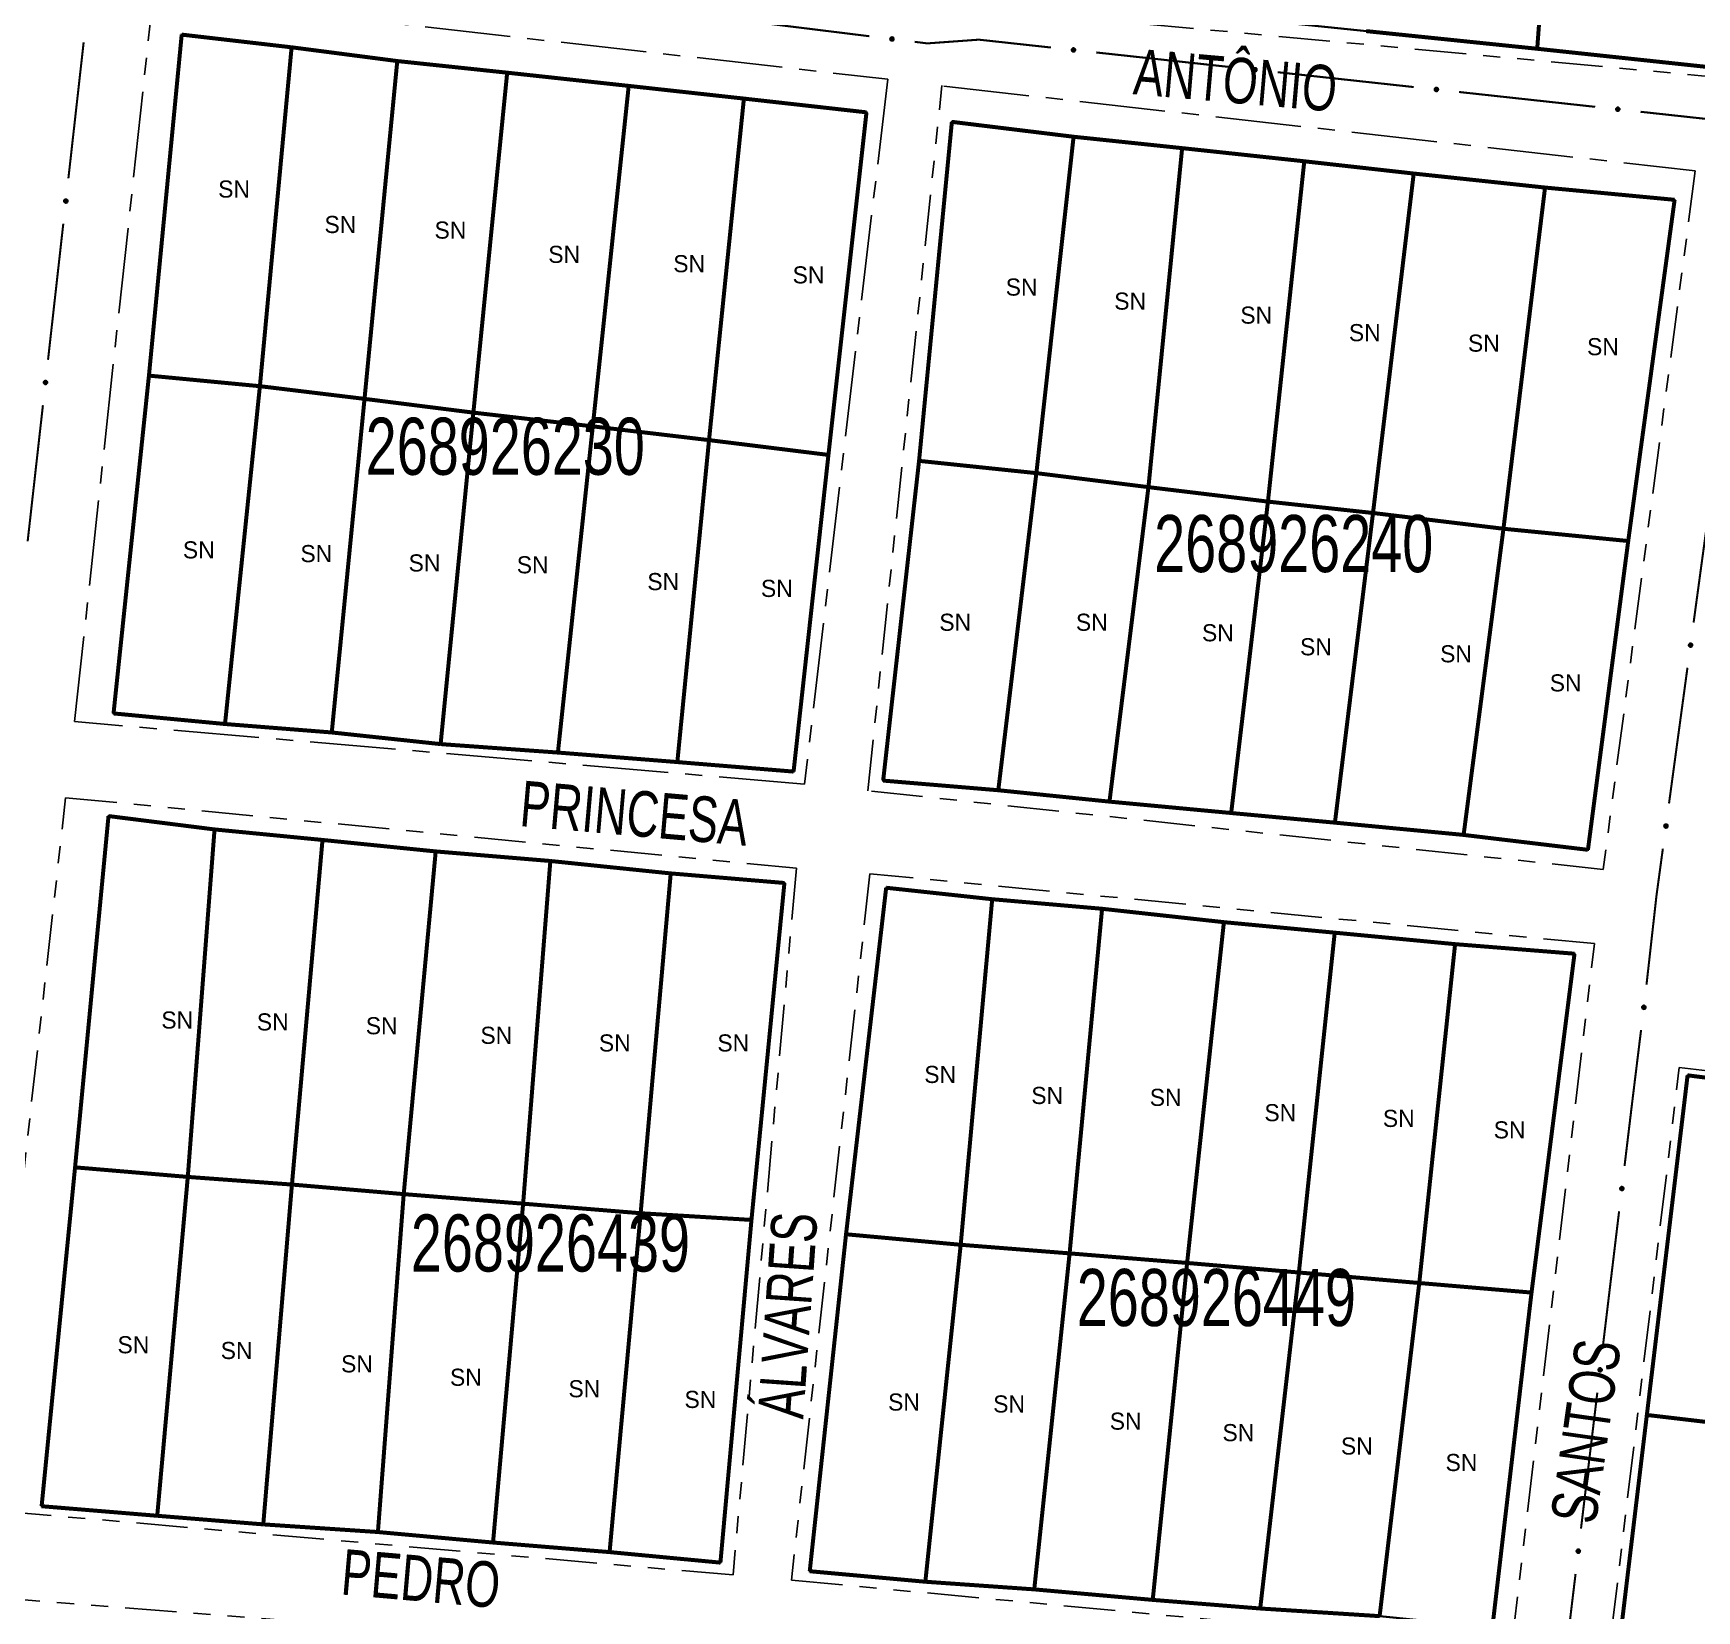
# Model space of a CAD drawing. Extents: x 211453 to 215163, y 4877397 to 4881305.
# Drawn here: x 213519.8 to 213665.6, y 4878430.5 to 4878568.7 of the extents above; entities that cross this region are included whole.
import ezdxf
from ezdxf.enums import TextEntityAlignment as Align

# ---------------------------------------------------------------- set-up
doc = ezdxf.new("R2010")
doc.units = 0
doc.header["$LTSCALE"] = 1.5
doc.header["$MEASUREMENT"] = 0
doc.linetypes.add('TRACO_13', pattern=[8, 5, -1, 1, -1])
doc.linetypes.add('TRACO_25', pattern=[8, 3, -1, 1, -1, 1, -1])
for name, color, linetype in [('CD_MALHA_LOTES', 7, 'CONTINUOUS'), ('CD_TXT_QUADRA', 255, 'CONTINUOUS'), ('RU-QUADRA', 210, 'CONTINUOUS'), ('SV-EIXO-RUA-N-PAV', 6, 'CONTINUOUS'), ('SV-RUA-NAO-PAV', 7, 'CONTINUOUS'), ('SV-TXT-RUA-N-PAV', 7, 'CONTINUOUS'), ('Th_NmrPort', 1, 'CONTINUOUS')]:
    doc.layers.add(name, color=color, linetype=linetype)
doc.styles.add('ARIAL', font='ARIAL.SHX')

msp = doc.modelspace()

# ---------------------------------------------------------------- linework, layer by layer
at = {"layer": 'CD_MALHA_LOTES', "linetype": 'Continuous', "const_width": 0.35, "flags": 128}
for points in [[(213654.725245, 4878609.265148), (213651.629282, 4878567.365118)], [(213529.924024, 4878538.726922), (213532.795963, 4878568.604352)], [(213532.795963, 4878568.604352), (213542.430855, 4878567.492634)], [(213651.629282, 4878567.365118), (213636.626918, 4878568.912554)], [(213539.651559, 4878537.80049), (213542.430855, 4878567.492634)], [(213542.430855, 4878567.492634), (213551.695175, 4878566.288272)], [(213651.629282, 4878567.365118), (213667.31624, 4878565.688474)], [(213548.823236, 4878536.688772), (213551.695175, 4878566.288272)], [(213551.695175, 4878566.288272), (213561.330067, 4878565.269197)], [(213558.365485, 4878535.48441), (213561.330067, 4878565.269197)], [(213561.330067, 4878565.269197), (213571.984034, 4878564.111157)], [(213568.834166, 4878534.280049), (213571.984034, 4878564.111157)], [(213571.984034, 4878564.111157), (213582.082142, 4878562.999439)], [(213579.024917, 4878533.075687), (213582.082142, 4878562.999439)], [(213582.082142, 4878562.999439), (213592.828753, 4878561.795078)], [(213592.828753, 4878561.795078), (213589.493598, 4878531.778683)], [(213597.437367, 4878531.257162), (213600.315596, 4878560.960486)], [(213600.315596, 4878560.960486), (213610.984232, 4878559.655688)], [(213607.722239, 4878530.182623), (213610.984232, 4878559.655688)], [(213610.984232, 4878559.655688), (213620.501576, 4878558.657902)], [(213617.546594, 4878528.954579), (213620.501576, 4878558.657902)], [(213620.501576, 4878558.657902), (213631.208588, 4878557.506611)], [(213628.023348, 4878527.688158), (213631.208588, 4878557.506611)], [(213631.208588, 4878557.506611), (213640.802685, 4878556.432072)], [(213637.233681, 4878526.690372), (213640.802685, 4878556.432072)], [(213640.802685, 4878556.432072), (213652.315601, 4878555.204028)], [(213648.669844, 4878525.308822), (213652.315601, 4878555.204028)], [(213652.315601, 4878555.204028), (213663.675011, 4878554.129489)], [(213663.675011, 4878554.129489), (213659.607114, 4878524.234283)], [(213526.820477, 4878509.127422), (213529.924024, 4878538.726922)], [(213539.651559, 4878537.80049), (213529.924024, 4878538.726922)], [(213536.594334, 4878508.20099), (213539.651559, 4878537.80049)], [(213548.823236, 4878536.688772), (213539.651559, 4878537.80049)], [(213545.951297, 4878507.459844), (213548.823236, 4878536.688772)], [(213558.365485, 4878535.48441), (213548.823236, 4878536.688772)], [(213555.493546, 4878506.440769), (213558.365485, 4878535.48441)], [(213568.834166, 4878534.280049), (213558.365485, 4878535.48441)], [(213565.77694, 4878505.699624), (213568.834166, 4878534.280049)], [(213579.024917, 4878533.075687), (213568.834166, 4878534.280049)], [(213576.245621, 4878504.865835), (213579.024917, 4878533.075687)], [(213589.493598, 4878531.778683), (213579.024917, 4878533.075687)], [(213589.493598, 4878531.778683), (213586.436372, 4878504.032046)], [(213594.290504, 4878503.2424), (213597.437367, 4878531.257162)], [(213607.722239, 4878530.182623), (213597.437367, 4878531.257162)], [(213604.383493, 4878502.398119), (213607.722239, 4878530.182623)], [(213617.546594, 4878528.954579), (213607.722239, 4878530.182623)], [(213614.131096, 4878501.400333), (213617.546594, 4878528.954579)], [(213628.023348, 4878527.688158), (213617.546594, 4878528.954579)], [(213624.799731, 4878500.402547), (213628.023348, 4878527.688158)], [(213637.233681, 4878526.690372), (213628.023348, 4878527.688158)], [(213633.894935, 4878499.558267), (213637.233681, 4878526.690372)], [(213648.669844, 4878525.308822), (213637.233681, 4878526.690372)], [(213645.177593, 4878498.483728), (213648.669844, 4878525.308822)], [(213659.607114, 4878524.234283), (213648.669844, 4878525.308822)], [(213659.607114, 4878524.234283), (213656.076486, 4878497.178931)], [(213536.594334, 4878508.20099), (213526.820477, 4878509.127422)], [(213545.951297, 4878507.459844), (213536.594334, 4878508.20099)], [(213555.493546, 4878506.440769), (213545.951297, 4878507.459844)], [(213565.77694, 4878505.699624), (213555.493546, 4878506.440769)], [(213576.245621, 4878504.865835), (213565.77694, 4878505.699624)], [(213586.436372, 4878504.032046), (213576.245621, 4878504.865835)], [(213604.383493, 4878502.398119), (213594.290504, 4878503.2424)], [(213614.131096, 4878501.400333), (213604.383493, 4878502.398119)], [(213624.799731, 4878500.402547), (213614.131096, 4878501.400333)], [(213523.447342, 4878469.355742), (213526.378731, 4878500.135331)], [(213526.378731, 4878500.135331), (213535.675424, 4878498.962775)], [(213633.894935, 4878499.558267), (213624.799731, 4878500.402547)], [(213533.330312, 4878468.518202), (213535.675424, 4878498.962775)], [(213535.675424, 4878498.962775), (213545.139624, 4878498.041481)], [(213645.177593, 4878498.483728), (213633.894935, 4878499.558267)], [(213656.076486, 4878497.178931), (213645.177593, 4878498.483728)], [(213542.459496, 4878467.84817), (213545.139624, 4878498.041481)], [(213545.139624, 4878498.041481), (213555.064471, 4878497.036434)], [(213552.258713, 4878467.01063), (213555.064471, 4878497.036434)], [(213555.064471, 4878497.036434), (213565.114949, 4878496.198894)], [(213562.727961, 4878466.17309), (213565.114949, 4878496.198894)], [(213565.114949, 4878496.198894), (213575.667951, 4878495.110092)], [(213573.029701, 4878465.335551), (213575.667951, 4878495.110092)], [(213575.667951, 4878495.110092), (213585.634675, 4878494.272552)], [(213585.634675, 4878494.272552), (213582.745163, 4878464.749273)], [(213591.036807, 4878463.492963), (213594.554475, 4878493.853782)], [(213594.554475, 4878493.853782), (213603.851167, 4878492.848734)], [(213601.087285, 4878462.571669), (213603.851167, 4878492.848734)], [(213603.851167, 4878492.848734), (213613.482875, 4878492.011195)], [(213610.63524, 4878461.817883), (213613.482875, 4878492.011195)], [(213613.482875, 4878492.011195), (213624.161508, 4878490.838639)], [(213620.93698, 4878460.980343), (213624.161508, 4878490.838639)], [(213624.161508, 4878490.838639), (213633.87697, 4878489.917345)], [(213630.736196, 4878460.142804), (213633.87697, 4878489.917345)], [(213633.87697, 4878489.917345), (213644.429972, 4878488.912297)], [(213641.289198, 4878459.22151), (213644.429972, 4878488.912297)], [(213644.429972, 4878488.912297), (213654.89922, 4878488.074757)], [(213654.89922, 4878488.074757), (213651.130291, 4878458.38397)], [(213661.24105, 4878447.661147), (213664.812847, 4878477.420485)], [(213664.812847, 4878477.420485), (213675.854834, 4878476.00389)], [(213520.515953, 4878439.664954), (213523.447342, 4878469.355742)], [(213533.330312, 4878468.518202), (213523.447342, 4878469.355742)], [(213530.650185, 4878438.827415), (213533.330312, 4878468.518202)], [(213542.459496, 4878467.84817), (213533.330312, 4878468.518202)], [(213539.946877, 4878438.073629), (213542.459496, 4878467.84817)], [(213552.258713, 4878467.01063), (213542.459496, 4878467.84817)], [(213549.997355, 4878437.403597), (213552.258713, 4878467.01063)], [(213562.727961, 4878466.17309), (213552.258713, 4878467.01063)], [(213560.08971, 4878436.482303), (213562.727961, 4878466.17309)], [(213573.029701, 4878465.335551), (213562.727961, 4878466.17309)], [(213570.307696, 4878435.644763), (213573.029701, 4878465.335551)], [(213582.745163, 4878464.749273), (213573.029701, 4878465.335551)], [(213582.745163, 4878464.749273), (213580.023158, 4878434.723469)], [(213587.854156, 4878433.969684), (213591.036807, 4878463.492963)], [(213601.087285, 4878462.571669), (213591.036807, 4878463.492963)], [(213597.988388, 4878433.04839), (213601.087285, 4878462.571669)], [(213610.63524, 4878461.817883), (213601.087285, 4878462.571669)], [(213607.536342, 4878432.378358), (213610.63524, 4878461.817883)], [(213620.93698, 4878460.980343), (213610.63524, 4878461.817883)], [(213617.921836, 4878431.457064), (213620.93698, 4878460.980343)], [(213630.736196, 4878460.142804), (213620.93698, 4878460.980343)], [(213627.344159, 4878430.703278), (213630.736196, 4878460.142804)], [(213641.289198, 4878459.22151), (213630.736196, 4878460.142804)], [(213637.813407, 4878430.033246), (213641.289198, 4878459.22151)], [(213651.130291, 4878458.38397), (213641.289198, 4878459.22151)], [(213651.130291, 4878458.38397), (213647.696378, 4878429.028198)], [(213661.24105, 4878447.661147), (213657.670882, 4878417.915375)], [(213672.470474, 4878446.343258), (213661.24105, 4878447.661147)], [(213530.650185, 4878438.827415), (213520.515953, 4878439.664954)], [(213539.946877, 4878438.073629), (213530.650185, 4878438.827415)], [(213549.997355, 4878437.403597), (213539.946877, 4878438.073629)], [(213560.08971, 4878436.482303), (213549.997355, 4878437.403597)], [(213570.307696, 4878435.644763), (213560.08971, 4878436.482303)], [(213580.023158, 4878434.723469), (213570.307696, 4878435.644763)], [(213597.988388, 4878433.04839), (213587.854156, 4878433.969684)], [(213607.536342, 4878432.378358), (213597.988388, 4878433.04839)], [(213617.921836, 4878431.457064), (213607.536342, 4878432.378358)], [(213627.344159, 4878430.703278), (213617.921836, 4878431.457064)], [(213637.813407, 4878430.033246), (213627.344159, 4878430.703278)]]:
    msp.add_lwpolyline(points, dxfattribs=at)
at = {"layer": 'RU-QUADRA', "linetype": 'Continuous', "const_width": 0.18, "flags": 128}
for points in [[(213611.426932, 4878654.56074), (213627.11446, 4878653.087244), (213642.351947, 4878651.139596), (213657.474866, 4878649.421082), (213674.3163, 4878647.473433), (213670.650137, 4878607.775769), (213667.31624, 4878565.688474), (213651.629282, 4878567.365118), (213636.626918, 4878568.912554), (213621.612862, 4878570.461197), (213606.039833, 4878572.067494), (213609.135408, 4878614.076392), (213610.069434, 4878626.751705), (213611.938185, 4878652.111845)], [(213532.795963, 4878568.604352), (213529.924024, 4878538.726922), (213526.820477, 4878509.127422), (213536.594334, 4878508.20099), (213545.951297, 4878507.459844), (213555.493546, 4878506.440769), (213565.77694, 4878505.699624), (213576.245621, 4878504.865835), (213586.436372, 4878504.032046), (213589.493598, 4878531.778683), (213592.828753, 4878561.795078), (213582.082142, 4878562.999439), (213571.984034, 4878564.111157), (213561.330067, 4878565.269197), (213551.695175, 4878566.288272), (213542.430855, 4878567.492634)], [(213600.315596, 4878560.960486), (213597.437367, 4878531.257162), (213594.290504, 4878503.2424), (213604.383493, 4878502.398119), (213614.131096, 4878501.400333), (213624.799731, 4878500.402547), (213633.894935, 4878499.558267), (213645.177593, 4878498.483728), (213656.076486, 4878497.178931), (213659.607114, 4878524.234283), (213663.675011, 4878554.129489), (213652.315601, 4878555.204028), (213640.802685, 4878556.432072), (213631.208588, 4878557.506611), (213620.501576, 4878558.657902), (213610.984232, 4878559.655688)], [(213585.634675, 4878494.272552), (213575.667951, 4878495.110092), (213565.114949, 4878496.198894), (213555.064471, 4878497.036434), (213545.139624, 4878498.041481), (213535.675424, 4878498.962775), (213526.378731, 4878500.135331), (213523.447342, 4878469.355742), (213520.515953, 4878439.664954), (213530.650185, 4878438.827415), (213539.946877, 4878438.073629), (213549.997355, 4878437.403597), (213560.08971, 4878436.482303), (213570.307696, 4878435.644763), (213580.023158, 4878434.723469), (213582.745163, 4878464.749273)], [(213594.554475, 4878493.853782), (213603.851167, 4878492.848734), (213613.482875, 4878492.011195), (213624.161508, 4878490.838639), (213633.87697, 4878489.917345), (213644.429972, 4878488.912297), (213654.89922, 4878488.074757), (213651.130291, 4878458.38397), (213647.696378, 4878429.028198), (213637.813407, 4878430.033246), (213627.344159, 4878430.703278), (213617.921836, 4878431.457064), (213607.536342, 4878432.378358), (213597.988388, 4878433.04839), (213587.854156, 4878433.969684), (213591.036807, 4878463.492963)], [(213664.812847, 4878477.420485), (213675.854834, 4878476.00389), (213687.116161, 4878474.559156), (213695.8058, 4878473.725814), (213705.807121, 4878472.531626), (213716.470013, 4878471.258445), (213725.729283, 4878470.152861), (213722.016116, 4878439.761891), (213718.679085, 4878410.099392), (213708.667992, 4878411.119041), (213698.286117, 4878412.602166), (213688.089633, 4878413.992595), (213678.820103, 4878415.104939), (213668.484576, 4878416.402673), (213657.670882, 4878417.915375), (213661.24105, 4878447.661147)]]:
    msp.add_lwpolyline(points, close=True, dxfattribs=at)
at = {"layer": 'SV-EIXO-RUA-N-PAV', "const_width": 0.18}
for points in [[(213581.171293, 4878569.935366), (213593.080718, 4878568.463769)], [(213524.201746, 4878567.935796), (213522.862495, 4878556.010763)], [(213597.050526, 4878567.973236), (213598.042978, 4878567.850603)], [(213598.042978, 4878567.850603), (213598.159459, 4878567.836211)], [(213598.159459, 4878567.836211), (213602.032026, 4878568.115622)], [(213602.032026, 4878568.115622), (213602.68131, 4878568.162467)], [(213602.685188, 4878568.250699), (213602.68131, 4878568.162467)], [(213602.68131, 4878568.162467), (213608.993009, 4878567.475002)], [(213612.969491, 4878567.041887), (213624.898938, 4878565.74254)], [(213628.87542, 4878565.309425), (213640.804867, 4878564.010079)], [(213644.781349, 4878563.576963), (213656.710796, 4878562.277617)], [(213660.687278, 4878561.844502), (213670.628484, 4878560.761713)], [(213522.416078, 4878552.035752), (213521.076827, 4878540.11072)], [(213520.63041, 4878536.135709), (213519.291159, 4878524.210676)], [(213666.956082, 4878528.983912), (213665.338941, 4878517.093376)], [(213664.799894, 4878513.129863), (213663.182753, 4878501.239327)], [(213662.643707, 4878497.275815), (213662.10466, 4878493.312303)], [(213662.086071, 4878493.17562), (213661.209837, 4878485.362542)], [(213662.10466, 4878493.312303), (213662.086071, 4878493.17562)], [(213660.73347, 4878481.391053), (213660.002122, 4878475.435792)], [(213660.002122, 4878475.435792), (213659.928571, 4878474.836872)], [(213659.928571, 4878474.836872), (213659.284801, 4878469.478827)], [(213658.807632, 4878465.507391), (213657.376125, 4878453.59308)], [(213656.898956, 4878449.621644), (213655.46745, 4878437.707333)], [(213654.990281, 4878433.735897), (213653.558774, 4878421.821586)]]:
    msp.add_lwpolyline(points, dxfattribs=at)
at = {"layer": 'SV-EIXO-RUA-N-PAV'}
for points in [[(213594.936525, 4878568.345372), (213594.974659, 4878568.375997), (213595.013695, 4878568.394519), (213595.0507, 4878568.400597), (213595.0848, 4878568.397442), (213595.119323, 4878568.390284), (213595.152537, 4878568.375388), (213595.185739, 4878568.35069), (213595.216728, 4878568.312653), (213595.233074, 4878568.271417), (213595.240974, 4878568.235457), (213595.239731, 4878568.199709), (213595.232216, 4878568.166289), (213595.215602, 4878568.1323), (213595.190245, 4878568.098897), (213595.151242, 4878568.068662), (213595.112848, 4878568.050765), (213595.076901, 4878568.045826), (213595.040971, 4878568.047304), (213595.005813, 4878568.055034), (213594.973294, 4878568.069843), (213594.939709, 4878568.095435), (213594.910377, 4878568.134326), (213594.89209, 4878568.172416), (213594.886647, 4878568.208284), (213594.888898, 4878568.243625), (213594.895656, 4878568.278338), (213594.90924, 4878568.312349), (213594.936525, 4878568.345372)], [(213610.850334, 4878567.383435), (213610.888021, 4878567.414608), (213610.926785, 4878567.433693), (213610.963698, 4878567.440305), (213610.997841, 4878567.437642), (213611.032463, 4878567.430984), (213611.065889, 4878567.41657), (213611.099444, 4878567.392354), (213611.13098, 4878567.354769), (213611.147921, 4878567.313773), (213611.156339, 4878567.277931), (213611.155613, 4878567.242169), (213611.148581, 4878567.208644), (213611.13246, 4878567.174418), (213611.107588, 4878567.140653), (213611.069027, 4878567.109857), (213611.030895, 4878567.091407), (213610.995023, 4878567.085949), (213610.959075, 4878567.086907), (213610.92381, 4878567.094128), (213610.89108, 4878567.108467), (213610.857129, 4878567.13357), (213610.827238, 4878567.172033), (213610.808402, 4878567.209855), (213610.802442, 4878567.245641), (213610.804182, 4878567.28101), (213610.810438, 4878567.315818), (213610.823528, 4878567.350021), (213610.850334, 4878567.383435)], [(213626.756263, 4878565.650974), (213626.79395, 4878565.682146), (213626.832714, 4878565.701231), (213626.869627, 4878565.707843), (213626.90377, 4878565.70518), (213626.938392, 4878565.698522), (213626.971818, 4878565.684108), (213627.005373, 4878565.659893), (213627.036909, 4878565.622307), (213627.05385, 4878565.581312), (213627.062268, 4878565.545469), (213627.061542, 4878565.509708), (213627.05451, 4878565.476182), (213627.038389, 4878565.441956), (213627.013517, 4878565.408191), (213626.974956, 4878565.377395), (213626.936824, 4878565.358946), (213626.900952, 4878565.353488), (213626.865004, 4878565.354446), (213626.829739, 4878565.361667), (213626.797009, 4878565.376005), (213626.763058, 4878565.401109), (213626.733167, 4878565.439572), (213626.714331, 4878565.477393), (213626.708371, 4878565.513179), (213626.710111, 4878565.548549), (213626.716367, 4878565.583356), (213626.729457, 4878565.61756), (213626.756263, 4878565.650974)], [(213642.662192, 4878563.918512), (213642.699879, 4878563.949685), (213642.738643, 4878563.968769), (213642.775556, 4878563.975381), (213642.809699, 4878563.972719), (213642.844321, 4878563.966061), (213642.877747, 4878563.951647), (213642.911302, 4878563.927431), (213642.942838, 4878563.889845), (213642.959779, 4878563.84885), (213642.968197, 4878563.813008), (213642.967471, 4878563.777246), (213642.960439, 4878563.743721), (213642.944318, 4878563.709495), (213642.919446, 4878563.675729), (213642.880885, 4878563.644934), (213642.842753, 4878563.626484), (213642.806881, 4878563.621026), (213642.770933, 4878563.621984), (213642.735668, 4878563.629205), (213642.702938, 4878563.643543), (213642.668987, 4878563.668647), (213642.639096, 4878563.70711), (213642.62026, 4878563.744932), (213642.6143, 4878563.780718), (213642.61604, 4878563.816087), (213642.622296, 4878563.850894), (213642.635386, 4878563.885098), (213642.662192, 4878563.918512)], [(213658.568121, 4878562.18605), (213658.605808, 4878562.217223), (213658.644572, 4878562.236308), (213658.681485, 4878562.24292), (213658.715627, 4878562.240257), (213658.75025, 4878562.233599), (213658.783676, 4878562.219185), (213658.817231, 4878562.19497), (213658.848767, 4878562.157384), (213658.865708, 4878562.116389), (213658.874126, 4878562.080546), (213658.8734, 4878562.044785), (213658.866368, 4878562.011259), (213658.850247, 4878561.977033), (213658.825375, 4878561.943268), (213658.786814, 4878561.912472), (213658.748682, 4878561.894023), (213658.71281, 4878561.888565), (213658.676862, 4878561.889523), (213658.641597, 4878561.896744), (213658.608867, 4878561.911082), (213658.574916, 4878561.936186), (213658.545025, 4878561.974648), (213658.526189, 4878562.01247), (213658.520229, 4878562.048256), (213658.521969, 4878562.083626), (213658.528225, 4878562.118433), (213658.541315, 4878562.152637), (213658.568121, 4878562.18605)], [(213522.764715, 4878554.153755), (213522.795761, 4878554.115964), (213522.814716, 4878554.077136), (213522.821205, 4878554.040201), (213522.818428, 4878554.006068), (213522.811654, 4878553.971468), (213522.797128, 4878553.938091), (213522.772801, 4878553.904617), (213522.73511, 4878553.873207), (213522.694058, 4878553.856403), (213522.658188, 4878553.848105), (213522.622429, 4878553.848951), (213522.588927, 4878553.856095), (213522.554755, 4878553.87233), (213522.521073, 4878553.897315), (213522.490407, 4878553.935979), (213522.472085, 4878553.974172), (213522.466747, 4878554.010062), (213522.467825, 4878554.046006), (213522.475164, 4878554.081248), (213522.489612, 4878554.113929), (213522.514829, 4878554.147797), (213522.553391, 4878554.177559), (213522.591276, 4878554.196267), (213522.627081, 4878554.202108), (213522.662445, 4878554.20025), (213522.697231, 4878554.193878), (213522.731391, 4878554.180673), (213522.764715, 4878554.153755)], [(213520.979047, 4878538.253712), (213521.010093, 4878538.215921), (213521.029048, 4878538.177093), (213521.035537, 4878538.140158), (213521.03276, 4878538.106024), (213521.025986, 4878538.071424), (213521.01146, 4878538.038047), (213520.987133, 4878538.004573), (213520.949442, 4878537.973163), (213520.90839, 4878537.95636), (213520.87252, 4878537.948061), (213520.836761, 4878537.948907), (213520.803259, 4878537.956051), (213520.769087, 4878537.972286), (213520.735405, 4878537.997271), (213520.704739, 4878538.035935), (213520.686417, 4878538.074129), (213520.681079, 4878538.110018), (213520.682157, 4878538.145963), (213520.689496, 4878538.181204), (213520.703944, 4878538.213886), (213520.729161, 4878538.247753), (213520.767723, 4878538.277515), (213520.805608, 4878538.296224), (213520.841414, 4878538.302064), (213520.876777, 4878538.300206), (213520.911563, 4878538.293834), (213520.945723, 4878538.280629), (213520.979047, 4878538.253712)], [(213665.197856, 4878515.239155), (213665.228013, 4878515.20065), (213665.246056, 4878515.16139), (213665.251681, 4878515.124314), (213665.248109, 4878515.090254), (213665.240529, 4878515.055822), (213665.225229, 4878515.022792), (213665.200127, 4878514.989895), (213665.161713, 4878514.959373), (213665.12028, 4878514.943532), (213665.084226, 4878514.936073), (213665.048497, 4878514.937753), (213665.01517, 4878514.945677), (213664.981387, 4878514.962705), (213664.948297, 4878514.988469), (213664.918541, 4878515.027838), (213664.901115, 4878515.066449), (213664.896616, 4878515.102453), (213664.898533, 4878515.138363), (213664.906692, 4878515.173423), (213664.921899, 4878515.205759), (213664.947899, 4878515.239028), (213664.987146, 4878515.267883), (213665.025457, 4878515.285702), (213665.061389, 4878515.290706), (213665.096699, 4878515.288023), (213665.131327, 4878515.280841), (213665.16517, 4878515.266842), (213665.197856, 4878515.239155)], [(213663.041669, 4878499.385106), (213663.071825, 4878499.346601), (213663.089869, 4878499.307341), (213663.095494, 4878499.270265), (213663.091921, 4878499.236206), (213663.084342, 4878499.201773), (213663.069041, 4878499.168744), (213663.043939, 4878499.135847), (213663.005525, 4878499.105325), (213662.964093, 4878499.089484), (213662.928039, 4878499.082025), (213662.892309, 4878499.083705), (213662.858983, 4878499.091628), (213662.825199, 4878499.108656), (213662.79211, 4878499.13442), (213662.762354, 4878499.17379), (213662.744928, 4878499.2124), (213662.740429, 4878499.248405), (213662.742346, 4878499.284314), (213662.750505, 4878499.319374), (213662.765711, 4878499.35171), (213662.791712, 4878499.38498), (213662.830958, 4878499.413834), (213662.869269, 4878499.431654), (213662.905201, 4878499.436657), (213662.940512, 4878499.433974), (213662.97514, 4878499.426792), (213663.008982, 4878499.412794), (213663.041669, 4878499.385106)], [(213661.104026, 4878483.505331), (213661.134679, 4878483.46722), (213661.153231, 4878483.428198), (213661.159336, 4878483.391198), (213661.156206, 4878483.357095), (213661.149074, 4878483.322567), (213661.134204, 4878483.289342), (213661.10953, 4878483.256122), (213661.071516, 4878483.225104), (213661.030293, 4878483.208727), (213660.994338, 4878483.2008), (213660.95859, 4878483.202017), (213660.925164, 4878483.209507), (213660.891162, 4878483.226095), (213660.857741, 4878483.251428), (213660.827476, 4878483.290407), (213660.809551, 4878483.328789), (213660.804585, 4878483.364732), (213660.806036, 4878483.400663), (213660.813739, 4878483.435826), (213660.828525, 4878483.468356), (213660.854091, 4878483.501961), (213660.89296, 4878483.531322), (213660.931036, 4878483.549637), (213660.966901, 4878483.555107), (213661.002243, 4878483.552882), (213661.036961, 4878483.54615), (213661.070982, 4878483.532592), (213661.104026, 4878483.505331)], [(213659.172651, 4878467.622632), (213659.203404, 4878467.584602), (213659.222058, 4878467.545628), (213659.22826, 4878467.508644), (213659.225219, 4878467.474533), (213659.218178, 4878467.439987), (213659.203394, 4878467.406723), (213659.178808, 4878467.373438), (213659.140875, 4878467.342321), (213659.099694, 4878467.325836), (213659.063761, 4878467.317815), (213659.028009, 4878467.318938), (213658.994564, 4878467.32634), (213658.960519, 4878467.34284), (213658.927031, 4878467.368085), (213658.896665, 4878467.406985), (213658.878639, 4878467.445319), (213658.873579, 4878467.481249), (213658.874936, 4878467.517184), (213658.882547, 4878467.552367), (213658.897247, 4878467.584936), (213658.922726, 4878467.618607), (213658.961518, 4878467.64807), (213658.999546, 4878467.666485), (213659.035396, 4878467.672048), (213659.070744, 4878467.669916), (213659.105479, 4878467.663275), (213659.139536, 4878467.649806), (213659.172651, 4878467.622632)], [(213657.263975, 4878451.736885), (213657.294728, 4878451.698855), (213657.313382, 4878451.659881), (213657.319584, 4878451.622897), (213657.316544, 4878451.588786), (213657.309502, 4878451.55424), (213657.294718, 4878451.520976), (213657.270132, 4878451.487691), (213657.232199, 4878451.456574), (213657.191019, 4878451.440089), (213657.155085, 4878451.432068), (213657.119334, 4878451.433191), (213657.085888, 4878451.440593), (213657.051843, 4878451.457093), (213657.018356, 4878451.482338), (213656.987989, 4878451.521238), (213656.969964, 4878451.559572), (213656.964904, 4878451.595502), (213656.96626, 4878451.631437), (213656.973872, 4878451.66662), (213656.988572, 4878451.699189), (213657.01405, 4878451.73286), (213657.052842, 4878451.762323), (213657.09087, 4878451.780738), (213657.12672, 4878451.786301), (213657.162068, 4878451.784169), (213657.196804, 4878451.777528), (213657.23086, 4878451.764059), (213657.263975, 4878451.736885)], [(213655.3553, 4878435.851138), (213655.386053, 4878435.813108), (213655.404707, 4878435.774134), (213655.410909, 4878435.73715), (213655.407868, 4878435.703039), (213655.400827, 4878435.668493), (213655.386043, 4878435.635229), (213655.361457, 4878435.601944), (213655.323524, 4878435.570827), (213655.282343, 4878435.554342), (213655.24641, 4878435.546321), (213655.210658, 4878435.547444), (213655.177213, 4878435.554846), (213655.143168, 4878435.571346), (213655.10968, 4878435.596591), (213655.079314, 4878435.635491), (213655.061288, 4878435.673825), (213655.056228, 4878435.709755), (213655.057585, 4878435.74569), (213655.065196, 4878435.780873), (213655.079896, 4878435.813442), (213655.105375, 4878435.847113), (213655.144167, 4878435.876576), (213655.182195, 4878435.894991), (213655.218045, 4878435.900554), (213655.253393, 4878435.898422), (213655.288128, 4878435.891781), (213655.322185, 4878435.878312), (213655.3553, 4878435.851138)]]:
    msp.add_lwpolyline(points, close=True, dxfattribs=at)
for points in [[(213594.936525, 4878568.345372), (213595.185739, 4878568.35069)], [(213594.957975, 4878568.361209), (213595.161746, 4878568.363528)], [(213594.974659, 4878568.375997), (213595.152537, 4878568.375388)], [(213594.996866, 4878568.386652), (213595.127023, 4878568.382943)], [(213595.013695, 4878568.394519), (213595.119323, 4878568.390284)], [(213594.886647, 4878568.208284), (213595.239731, 4878568.199709)], [(213594.888898, 4878568.243625), (213595.240974, 4878568.235457)], [(213594.890298, 4878568.225207), (213595.238287, 4878568.215206)], [(213594.89209, 4878568.172416), (213595.232216, 4878568.166289)], [(213594.892719, 4878568.189161), (213595.232917, 4878568.182872)], [(213594.895656, 4878568.278338), (213595.233074, 4878568.271417)], [(213594.896171, 4878568.261604), (213595.232306, 4878568.255817)], [(213594.903264, 4878568.15211), (213595.219086, 4878568.148833)], [(213594.907125, 4878568.294623), (213595.220406, 4878568.293035)], [(213594.90924, 4878568.312349), (213595.216728, 4878568.312653)], [(213594.910377, 4878568.134326), (213595.215602, 4878568.1323)], [(213594.923496, 4878568.326973), (213595.197505, 4878568.330237)], [(213594.929041, 4878568.115928), (213595.199839, 4878568.115464)], [(213594.939709, 4878568.095435), (213595.190245, 4878568.098897)], [(213594.962259, 4878568.084325), (213595.162987, 4878568.08427)], [(213594.973294, 4878568.069843), (213595.151242, 4878568.068662)], [(213594.993939, 4878568.062537), (213595.125618, 4878568.060015)], [(213595.005813, 4878568.055034), (213595.112848, 4878568.050765)], [(213610.802442, 4878567.245641), (213611.155613, 4878567.242169)], [(213610.804182, 4878567.28101), (213611.156339, 4878567.277931)], [(213610.805848, 4878567.262615), (213611.153945, 4878567.257643)], [(213610.808402, 4878567.209855), (213611.148581, 4878567.208644)], [(213610.808789, 4878567.226607), (213611.149042, 4878567.225235)], [(213610.810438, 4878567.315818), (213611.147921, 4878567.313773)], [(213610.811194, 4878567.299093), (213611.147378, 4878567.298163)], [(213610.819869, 4878567.189713), (213611.135705, 4878567.191)], [(213610.82167, 4878567.332267), (213611.134941, 4878567.335205)], [(213610.823528, 4878567.350021), (213611.13098, 4878567.354769)], [(213610.827238, 4878567.172033), (213611.13246, 4878567.174418)], [(213610.837572, 4878567.364849), (213611.111505, 4878567.372073)], [(213610.846166, 4878567.153907), (213611.116942, 4878567.157356)], [(213610.850334, 4878567.383435), (213611.099444, 4878567.392354)], [(213610.857129, 4878567.13357), (213611.107588, 4878567.140653)], [(213610.871552, 4878567.399581), (213611.075269, 4878567.404844)], [(213610.879837, 4878567.122788), (213611.080545, 4878567.125633)], [(213610.888021, 4878567.414608), (213611.065889, 4878567.41657)], [(213610.89108, 4878567.108467), (213611.069027, 4878567.109857)], [(213610.910072, 4878567.425582), (213611.040269, 4878567.423755)], [(213610.911828, 4878567.101459), (213611.04353, 4878567.10084)], [(213610.92381, 4878567.094128), (213611.030895, 4878567.091407)], [(213610.926785, 4878567.433693), (213611.032463, 4878567.430984)], [(213626.708371, 4878565.513179), (213627.061542, 4878565.509708)], [(213626.710111, 4878565.548549), (213627.062268, 4878565.545469)], [(213626.711777, 4878565.530154), (213627.059874, 4878565.525181)], [(213626.714331, 4878565.477393), (213627.05451, 4878565.476182)], [(213626.714718, 4878565.494146), (213627.054971, 4878565.492773)], [(213626.716367, 4878565.583356), (213627.05385, 4878565.581312)], [(213626.717123, 4878565.566631), (213627.053307, 4878565.565702)], [(213626.725798, 4878565.457252), (213627.041634, 4878565.458538)], [(213626.727599, 4878565.599805), (213627.04087, 4878565.602744)], [(213626.729457, 4878565.61756), (213627.036909, 4878565.622307)], [(213626.733167, 4878565.439572), (213627.038389, 4878565.441956)], [(213626.743501, 4878565.632388), (213627.017434, 4878565.639611)], [(213626.756263, 4878565.650974), (213627.005373, 4878565.659893)], [(213626.777481, 4878565.667119), (213626.981198, 4878565.672383)], [(213626.79395, 4878565.682146), (213626.971818, 4878565.684108)], [(213626.816001, 4878565.693121), (213626.946198, 4878565.691293)], [(213626.832714, 4878565.701231), (213626.938392, 4878565.698522)], [(213626.752095, 4878565.421445), (213627.022871, 4878565.424895)], [(213626.763058, 4878565.401109), (213627.013517, 4878565.408191)], [(213626.785766, 4878565.390326), (213626.986474, 4878565.393172)], [(213626.797009, 4878565.376005), (213626.974956, 4878565.377395)], [(213626.817757, 4878565.368998), (213626.949459, 4878565.368379)], [(213626.829739, 4878565.361667), (213626.936824, 4878565.358946)], [(213642.6143, 4878563.780718), (213642.967471, 4878563.777246)], [(213642.61604, 4878563.816087), (213642.968197, 4878563.813008)], [(213642.617706, 4878563.797692), (213642.965803, 4878563.79272)], [(213642.62026, 4878563.744932), (213642.960439, 4878563.743721)], [(213642.620647, 4878563.761684), (213642.9609, 4878563.760312)], [(213642.622296, 4878563.850894), (213642.959779, 4878563.84885)], [(213642.623052, 4878563.83417), (213642.959236, 4878563.83324)], [(213642.631727, 4878563.72479), (213642.947563, 4878563.726077)], [(213642.633528, 4878563.867344), (213642.946799, 4878563.870282)], [(213642.635386, 4878563.885098), (213642.942838, 4878563.889845)], [(213642.639096, 4878563.70711), (213642.944318, 4878563.709495)], [(213642.64943, 4878563.899926), (213642.923363, 4878563.90715)], [(213642.658024, 4878563.688984), (213642.9288, 4878563.692433)], [(213642.662192, 4878563.918512), (213642.911302, 4878563.927431)], [(213642.668987, 4878563.668647), (213642.919446, 4878563.675729)], [(213642.68341, 4878563.934658), (213642.887127, 4878563.939921)], [(213642.691694, 4878563.657864), (213642.892403, 4878563.66071)], [(213642.699879, 4878563.949685), (213642.877747, 4878563.951647)], [(213642.702938, 4878563.643543), (213642.880885, 4878563.644934)], [(213642.72193, 4878563.960659), (213642.852127, 4878563.958832)], [(213642.723686, 4878563.636536), (213642.855388, 4878563.635917)], [(213642.735668, 4878563.629205), (213642.842753, 4878563.626484)], [(213642.738643, 4878563.968769), (213642.844321, 4878563.966061)], [(213658.520229, 4878562.048256), (213658.8734, 4878562.044785)], [(213658.521969, 4878562.083626), (213658.874126, 4878562.080546)], [(213658.523635, 4878562.06523), (213658.871732, 4878562.060258)], [(213658.526189, 4878562.01247), (213658.866368, 4878562.011259)], [(213658.526576, 4878562.029223), (213658.866829, 4878562.02785)], [(213658.528225, 4878562.118433), (213658.865708, 4878562.116389)], [(213658.528981, 4878562.101708), (213658.865165, 4878562.100779)], [(213658.537656, 4878561.992329), (213658.853492, 4878561.993615)], [(213658.539457, 4878562.134882), (213658.852728, 4878562.137821)], [(213658.541315, 4878562.152637), (213658.848767, 4878562.157384)], [(213658.545025, 4878561.974648), (213658.850247, 4878561.977033)], [(213658.555359, 4878562.167465), (213658.829292, 4878562.174688)], [(213658.563953, 4878561.956522), (213658.834729, 4878561.959972)], [(213658.568121, 4878562.18605), (213658.817231, 4878562.19497)], [(213658.574916, 4878561.936186), (213658.825375, 4878561.943268)], [(213658.589339, 4878562.202196), (213658.793056, 4878562.207459)], [(213658.597623, 4878561.925403), (213658.798332, 4878561.928248)], [(213658.605808, 4878562.217223), (213658.783676, 4878562.219185)], [(213658.608867, 4878561.911082), (213658.786814, 4878561.912472)], [(213658.627858, 4878562.228198), (213658.758056, 4878562.22637)], [(213658.629615, 4878561.904075), (213658.761317, 4878561.903456)], [(213658.641597, 4878561.896744), (213658.748682, 4878561.894023)], [(213658.644572, 4878562.236308), (213658.75025, 4878562.233599)], [(213522.475164, 4878554.081248), (213522.472085, 4878553.974172)], [(213522.482535, 4878554.093205), (213522.481475, 4878553.961506)], [(213522.489612, 4878554.113929), (213522.490407, 4878553.935979)], [(213522.50397, 4878554.125125), (213522.506144, 4878553.924408)], [(213522.514829, 4878554.147797), (213522.521073, 4878553.897315)], [(213522.535202, 4878554.158691), (213522.537745, 4878553.887905)], [(213522.553391, 4878554.177559), (213522.554755, 4878553.87233)], [(213522.571096, 4878554.184868), (213522.571326, 4878553.869029)], [(213522.591276, 4878554.196267), (213522.588927, 4878553.856095)], [(213522.608027, 4878554.195825), (213522.605516, 4878553.855578)], [(213522.627081, 4878554.202108), (213522.622429, 4878553.848951)], [(213522.644044, 4878554.198645), (213522.637908, 4878553.850567)], [(213522.662445, 4878554.20025), (213522.658188, 4878553.848105)], [(213522.680504, 4878554.193178), (213522.67845, 4878553.856999)], [(213522.697231, 4878554.193878), (213522.694058, 4878553.856403)], [(213522.713643, 4878554.18259), (213522.715533, 4878553.869311)], [(213522.731391, 4878554.180673), (213522.73511, 4878553.873207)], [(213522.746172, 4878554.166579), (213522.752479, 4878553.892624)], [(213522.764715, 4878554.153755), (213522.772801, 4878553.904617)], [(213522.78079, 4878554.132483), (213522.785371, 4878553.92875)], [(213522.795761, 4878554.115964), (213522.797128, 4878553.938091)], [(213522.806662, 4878554.093877), (213522.804399, 4878553.963687)], [(213522.814716, 4878554.077136), (213522.811654, 4878553.971468)], [(213520.689496, 4878538.181204), (213520.686417, 4878538.074129)], [(213520.696867, 4878538.193161), (213520.695807, 4878538.061462)], [(213520.703944, 4878538.213886), (213520.704739, 4878538.035935)], [(213520.718302, 4878538.225081), (213520.720476, 4878538.024364)], [(213520.729161, 4878538.247753), (213520.735405, 4878537.997271)], [(213520.749534, 4878538.258647), (213520.752077, 4878537.987861)], [(213520.767723, 4878538.277515), (213520.769087, 4878537.972286)], [(213520.785428, 4878538.284824), (213520.785658, 4878537.968986)], [(213520.805608, 4878538.296224), (213520.803259, 4878537.956051)], [(213520.822359, 4878538.295781), (213520.819848, 4878537.955534)], [(213520.841414, 4878538.302064), (213520.836761, 4878537.948907)], [(213520.858376, 4878538.298602), (213520.85224, 4878537.950523)], [(213520.876777, 4878538.300206), (213520.87252, 4878537.948061)], [(213520.894836, 4878538.293134), (213520.892782, 4878537.956955)], [(213520.911563, 4878538.293834), (213520.90839, 4878537.95636)], [(213520.927975, 4878538.282547), (213520.929865, 4878537.969267)], [(213520.945723, 4878538.280629), (213520.949442, 4878537.973163)], [(213520.960504, 4878538.266535), (213520.966811, 4878537.99258)], [(213520.979047, 4878538.253712), (213520.987133, 4878538.004573)], [(213520.995122, 4878538.23244), (213520.999703, 4878538.028706)], [(213521.010093, 4878538.215921), (213521.01146, 4878538.038047)], [(213521.020994, 4878538.193833), (213521.018731, 4878538.063643)], [(213521.029048, 4878538.177093), (213521.025986, 4878538.071424)], [(213664.906692, 4878515.173423), (213664.901115, 4878515.066449)], [(213664.91434, 4878515.185205), (213664.910208, 4878515.053567)], [(213664.921899, 4878515.205759), (213664.918541, 4878515.027838)], [(213664.936514, 4878515.216616), (213664.934005, 4878515.015903)], [(213664.947899, 4878515.239028), (213664.948297, 4878514.988469)], [(213664.968521, 4878515.249444), (213664.964745, 4878514.978672)], [(213664.987146, 4878515.267883), (213664.981387, 4878514.962705)], [(213665.005016, 4878515.274777), (213664.997877, 4878514.959019)], [(213665.025457, 4878515.285702), (213665.01517, 4878514.945677)], [(213665.042193, 4878515.284869), (213665.031743, 4878514.944773)], [(213665.061389, 4878515.290706), (213665.048497, 4878514.937753)], [(213665.078266, 4878515.286848), (213665.064009, 4878514.939008)], [(213665.096699, 4878515.288023), (213665.084226, 4878514.936073)], [(213665.114588, 4878515.280531), (213665.10469, 4878514.944492)], [(213665.131327, 4878515.280841), (213665.12028, 4878514.943532)], [(213665.147471, 4878515.269174), (213665.142051, 4878514.955935)], [(213665.16517, 4878515.266842), (213665.161713, 4878514.959373)], [(213665.179618, 4878515.252408), (213665.179531, 4878514.97838)], [(213665.197856, 4878515.239155), (213665.200127, 4878514.989895)], [(213665.21343, 4878515.217513), (213665.213257, 4878515.013728)], [(213665.228013, 4878515.20065), (213665.225229, 4878515.022792)], [(213665.238395, 4878515.178314), (213665.233095, 4878515.048212)], [(213665.246056, 4878515.16139), (213665.240529, 4878515.055822)], [(213662.750505, 4878499.319374), (213662.744928, 4878499.2124)], [(213662.758153, 4878499.331156), (213662.754021, 4878499.199518)], [(213662.765711, 4878499.35171), (213662.762354, 4878499.17379)], [(213662.780327, 4878499.362568), (213662.777817, 4878499.161855)], [(213662.791712, 4878499.38498), (213662.79211, 4878499.13442)], [(213662.812333, 4878499.395396), (213662.808558, 4878499.124624)], [(213662.830958, 4878499.413834), (213662.825199, 4878499.108656)], [(213662.848829, 4878499.420728), (213662.841689, 4878499.10497)], [(213662.869269, 4878499.431654), (213662.858983, 4878499.091628)], [(213662.886005, 4878499.43082), (213662.875556, 4878499.090724)], [(213662.905201, 4878499.436657), (213662.892309, 4878499.083705)], [(213662.922079, 4878499.4328), (213662.907822, 4878499.084959)], [(213662.940512, 4878499.433974), (213662.928039, 4878499.082025)], [(213662.958401, 4878499.426483), (213662.948503, 4878499.090443)], [(213662.97514, 4878499.426792), (213662.964093, 4878499.089484)], [(213662.991283, 4878499.415125), (213662.985864, 4878499.101887)], [(213663.008982, 4878499.412794), (213663.005525, 4878499.105325)], [(213663.02343, 4878499.398359), (213663.023343, 4878499.124331)], [(213663.041669, 4878499.385106), (213663.043939, 4878499.135847)], [(213663.057243, 4878499.363465), (213663.057069, 4878499.15968)], [(213663.071825, 4878499.346601), (213663.069041, 4878499.168744)], [(213663.082208, 4878499.324265), (213663.076907, 4878499.194163)], [(213663.089869, 4878499.307341), (213663.084342, 4878499.201773)], [(213660.813739, 4878483.435826), (213660.809551, 4878483.328789)], [(213660.821234, 4878483.447706), (213660.81881, 4878483.316026)], [(213660.828525, 4878483.468356), (213660.827476, 4878483.290407)], [(213660.842998, 4878483.479403), (213660.843093, 4878483.278674)], [(213660.854091, 4878483.501961), (213660.857741, 4878483.251428)], [(213660.874576, 4878483.512644), (213660.874315, 4878483.241845)], [(213660.89296, 4878483.531322), (213660.891162, 4878483.226095)], [(213660.910739, 4878483.538448), (213660.907698, 4878483.222623)], [(213660.931036, 4878483.549637), (213660.925164, 4878483.209507)], [(213660.947782, 4878483.549021), (213660.941747, 4878483.208818)], [(213660.966901, 4878483.555107), (213660.95859, 4878483.202017)], [(213660.983827, 4878483.551468), (213660.974085, 4878483.203472)], [(213661.002243, 4878483.552882), (213660.994338, 4878483.2008)], [(213661.020228, 4878483.545623), (213661.014692, 4878483.209484)], [(213661.036961, 4878483.54615), (213661.030293, 4878483.208727)], [(213661.053255, 4878483.534693), (213661.051901, 4878483.221411)], [(213661.070982, 4878483.532592), (213661.071516, 4878483.225104)], [(213661.085617, 4878483.518346), (213661.089086, 4878483.24434)], [(213661.104026, 4878483.505331), (213661.10953, 4878483.256122)], [(213661.119879, 4878483.483893), (213661.12235, 4878483.280124)], [(213661.134679, 4878483.46722), (213661.134204, 4878483.289342)], [(213661.145351, 4878483.445021), (213661.141739, 4878483.314861)], [(213661.153231, 4878483.428198), (213661.149074, 4878483.322567)], [(213658.882547, 4878467.552367), (213658.878639, 4878467.445319)], [(213658.89001, 4878467.564267), (213658.887932, 4878467.43258)], [(213658.897247, 4878467.584936), (213658.896665, 4878467.406985)], [(213658.911692, 4878467.59602), (213658.912313, 4878467.395293)], [(213658.922726, 4878467.618607), (213658.927031, 4878467.368085)], [(213658.943183, 4878467.629344), (213658.94363, 4878467.358546)], [(213658.961518, 4878467.64807), (213658.960519, 4878467.34284)], [(213658.979278, 4878467.655242), (213658.977064, 4878467.339411)], [(213658.999546, 4878467.666485), (213658.994564, 4878467.32634)], [(213659.016293, 4878467.665913), (213659.011149, 4878467.325695)], [(213659.035396, 4878467.672048), (213659.028009, 4878467.318938)], [(213659.052331, 4878467.668454), (213659.043501, 4878467.320434)], [(213659.070744, 4878467.669916), (213659.063761, 4878467.317815)], [(213659.088747, 4878467.662705), (213659.084091, 4878467.326552)], [(213659.105479, 4878467.663275), (213659.099694, 4878467.325836)], [(213659.121803, 4878467.651861), (213659.121269, 4878467.338577)], [(213659.139536, 4878467.649806), (213659.140875, 4878467.342321)], [(213659.154207, 4878467.635599), (213659.158394, 4878467.361603)], [(213659.172651, 4878467.622632), (213659.178808, 4878467.373438)], [(213659.18856, 4878467.601236), (213659.191565, 4878467.397473)], [(213659.203404, 4878467.584602), (213659.203394, 4878467.406723)], [(213659.214133, 4878467.562431), (213659.210862, 4878467.432262)], [(213659.222058, 4878467.545628), (213659.218178, 4878467.439987)], [(213656.988572, 4878451.699189), (213656.987989, 4878451.521238)], [(213657.003016, 4878451.710273), (213657.003637, 4878451.509546)], [(213657.01405, 4878451.73286), (213657.018356, 4878451.482338)], [(213657.034507, 4878451.743597), (213657.034955, 4878451.472799)], [(213657.052842, 4878451.762323), (213657.051843, 4878451.457093)], [(213657.070603, 4878451.769495), (213657.068388, 4878451.453664)], [(213657.09087, 4878451.780738), (213657.085888, 4878451.440593)], [(213657.107618, 4878451.780166), (213657.102473, 4878451.439948)], [(213657.12672, 4878451.786301), (213657.119334, 4878451.433191)], [(213657.143656, 4878451.782707), (213657.134825, 4878451.434687)], [(213657.162068, 4878451.784169), (213657.155085, 4878451.432068)], [(213657.180072, 4878451.776958), (213657.175416, 4878451.440805)], [(213657.196804, 4878451.777528), (213657.191019, 4878451.440089)], [(213657.213128, 4878451.766114), (213657.212593, 4878451.45283)], [(213657.23086, 4878451.764059), (213657.232199, 4878451.456574)], [(213657.245532, 4878451.749852), (213657.249718, 4878451.475856)], [(213657.263975, 4878451.736885), (213657.270132, 4878451.487691)], [(213657.279885, 4878451.715489), (213657.282889, 4878451.511726)], [(213657.294728, 4878451.698855), (213657.294718, 4878451.520976)], [(213656.973872, 4878451.66662), (213656.969964, 4878451.559572)], [(213656.981335, 4878451.67852), (213656.979256, 4878451.546833)], [(213657.305458, 4878451.676684), (213657.302187, 4878451.546515)], [(213657.313382, 4878451.659881), (213657.309502, 4878451.55424)], [(213655.065196, 4878435.780873), (213655.061288, 4878435.673825)], [(213655.072659, 4878435.792773), (213655.070581, 4878435.661086)], [(213655.079896, 4878435.813442), (213655.079314, 4878435.635491)], [(213655.094341, 4878435.824526), (213655.094962, 4878435.623799)], [(213655.105375, 4878435.847113), (213655.10968, 4878435.596591)], [(213655.125832, 4878435.85785), (213655.126279, 4878435.587052)], [(213655.144167, 4878435.876576), (213655.143168, 4878435.571346)], [(213655.161927, 4878435.883748), (213655.159713, 4878435.567917)], [(213655.182195, 4878435.894991), (213655.177213, 4878435.554846)], [(213655.198942, 4878435.894419), (213655.193798, 4878435.554201)], [(213655.218045, 4878435.900554), (213655.210658, 4878435.547444)], [(213655.23498, 4878435.89696), (213655.22615, 4878435.54894)], [(213655.253393, 4878435.898422), (213655.24641, 4878435.546321)], [(213655.271396, 4878435.891211), (213655.26674, 4878435.555058)], [(213655.288128, 4878435.891781), (213655.282343, 4878435.554342)], [(213655.304452, 4878435.880367), (213655.303918, 4878435.567083)], [(213655.322185, 4878435.878312), (213655.323524, 4878435.570827)], [(213655.336857, 4878435.864105), (213655.341043, 4878435.590109)], [(213655.3553, 4878435.851138), (213655.361457, 4878435.601944)], [(213655.371209, 4878435.829742), (213655.374214, 4878435.625979)], [(213655.386053, 4878435.813108), (213655.386043, 4878435.635229)], [(213655.396782, 4878435.790937), (213655.393511, 4878435.660768)], [(213655.404707, 4878435.774134), (213655.400827, 4878435.668493)]]:
    msp.add_lwpolyline(points, dxfattribs=at)
at = {"layer": 'SV-RUA-NAO-PAV', "linetype": 'TRACO_25'}
for points in [[(213611.338057, 4878654.945177, 12.931472), (213605.067653, 4878570.674318, 11.399161), (213667.884169, 4878564.82569, 10.245198), (213675.194954, 4878648.281115, 10.245198), (213628.82049, 4878653.561393, 10.245198)], [(213581.131534, 4878433.638455, 10.793804), (213515.640172, 4878439.347145, 10.793804), (213522.61746, 4878501.746299, 10.793804), (213586.681649, 4878495.561885, 10.793804)], [(213649.378427, 4878427.257991, 8.069695), (213656.648407, 4878488.957168, 9.091236), (213593.131735, 4878495.079257, 9.091236), (213586.244385, 4878433.188765, 9.091236)], [(213656.688265, 4878416.577108, 8.939897), (213664.076931, 4878478.092055, 8.920979), (213726.622856, 4878470.875218, 8.845309), (213719.406018, 4878409.016611, 8.845309)], [(213514.530149, 4878431.814845, 10.793804), (213506.442838, 4878368.54353, 10.793804), (213573.519947, 4878362.676265, 10.585712), (213580.180085, 4878426.661167, 10.585712)]]:
    msp.add_polyline3d(points, close=True, dxfattribs=at)
at = {"layer": 'SV-RUA-NAO-PAV', "linetype": 'TRACO_13'}
msp.add_polyline3d([(213523.410334, 4878508.406437, 10.793804), (213530.291314, 4878571.973865, 11.739675), (213594.689673, 4878564.700465, 11.266739), (213587.395235, 4878502.935609, 11.266739)], close=True, dxfattribs=at)
at = {"layer": 'SV-RUA-NAO-PAV', "linetype": 'TRACO_25'}
msp.add_polyline3d([(213665.490833, 4878556.665425, 9.847933), (213657.413668, 4878495.461888, 9.091236), (213592.94042, 4878502.349238, 9.091236), (213599.445139, 4878564.144073, 9.091236)], dxfattribs=at)
at = {"layer": 'SV-RUA-NAO-PAV', "linetype": 'TRACO_13'}
msp.add_polyline3d([(213599.608813, 4878564.095639, 11.266739), (213665.490833, 4878556.665425, 9.847933)], dxfattribs=at)

# ---------------------------------------------------------------- texts
at = {"layer": 'CD_TXT_QUADRA', "style": 'ARIAL', "width": 0.7}
for s, p in [('268926230', (213548.925621, 4878530.036895)), ('268926240', (213618.045487, 4878521.50956)), ('268926439', (213552.886867, 4878460.226558)), ('268926449', (213611.263394, 4878455.45258))]:
    msp.add_text(s, height=5, dxfattribs=at).set_placement(p)
at = {"layer": 'SV-TXT-RUA-N-PAV', "style": 'ARIAL', "width": 0.7}
for s, rotation, p in [('ANTÔNIO', 355, (213616.137774, 4878563.392618)), ('PRINCESA ', 355, (213562.345192, 4878499.269011)), ('ÁLVARES', 86, (213587.282151, 4878447.257641)), ('SANTOS', 82, (213656.749392, 4878437.995342)), ('PEDRO', 355, (213546.670533, 4878431.939223))]:
    msp.add_text(s, height=4, rotation=rotation, dxfattribs=at).set_placement(p)
at = {"layer": 'Th_NmrPort', "color": 1}
for p in [(213535.994379, 4878555.074676), (213545.314475, 4878551.967977), (213554.961592, 4878551.477445), (213564.935731, 4878549.351809), (213575.890932, 4878548.534257), (213586.355601, 4878547.553194), (213605.033625, 4878546.48446), (213614.550969, 4878545.256416), (213625.603368, 4878544.028371), (213635.120712, 4878542.493316), (213645.559089, 4878541.572283), (213655.997467, 4878541.265271), (213532.902525, 4878523.459275), (213543.203684, 4878523.132254), (213552.687291, 4878522.314702), (213562.170898, 4878522.151191), (213573.61663, 4878520.679597), (213583.575923, 4878520.083437), (213599.215259, 4878517.117024), (213611.188692, 4878517.117024), (213622.241091, 4878516.195991), (213630.837402, 4878514.967946), (213643.117846, 4878514.353924), (213652.727117, 4878511.804485), (213531.011284, 4878482.267034), (213539.386682, 4878482.099526), (213548.934636, 4878481.76451), (213558.985114, 4878480.92697), (213569.370608, 4878480.256938), (213579.756102, 4878480.256938), (213597.897679, 4878477.49834), (213607.278125, 4878475.655752), (213617.663619, 4878475.488244), (213627.714097, 4878474.14818), (213638.099591, 4878473.645656), (213647.815054, 4878472.640608), (213527.169749, 4878453.813007), (213536.21518, 4878453.310483), (213546.768182, 4878452.137927), (213556.316136, 4878450.965372), (213566.70163, 4878449.960324), (213576.875429, 4878449.021985), (213594.724325, 4878448.79323), (213603.937263, 4878448.625722), (213614.155249, 4878447.11815), (213624.038219, 4878446.113102), (213634.423713, 4878444.940547), (213643.594255, 4878443.496005)]:
    msp.add_text('SN', height=1.5, dxfattribs=at).set_placement(p, align=Align.MIDDLE_LEFT)

doc.saveas('drawing.dxf')
